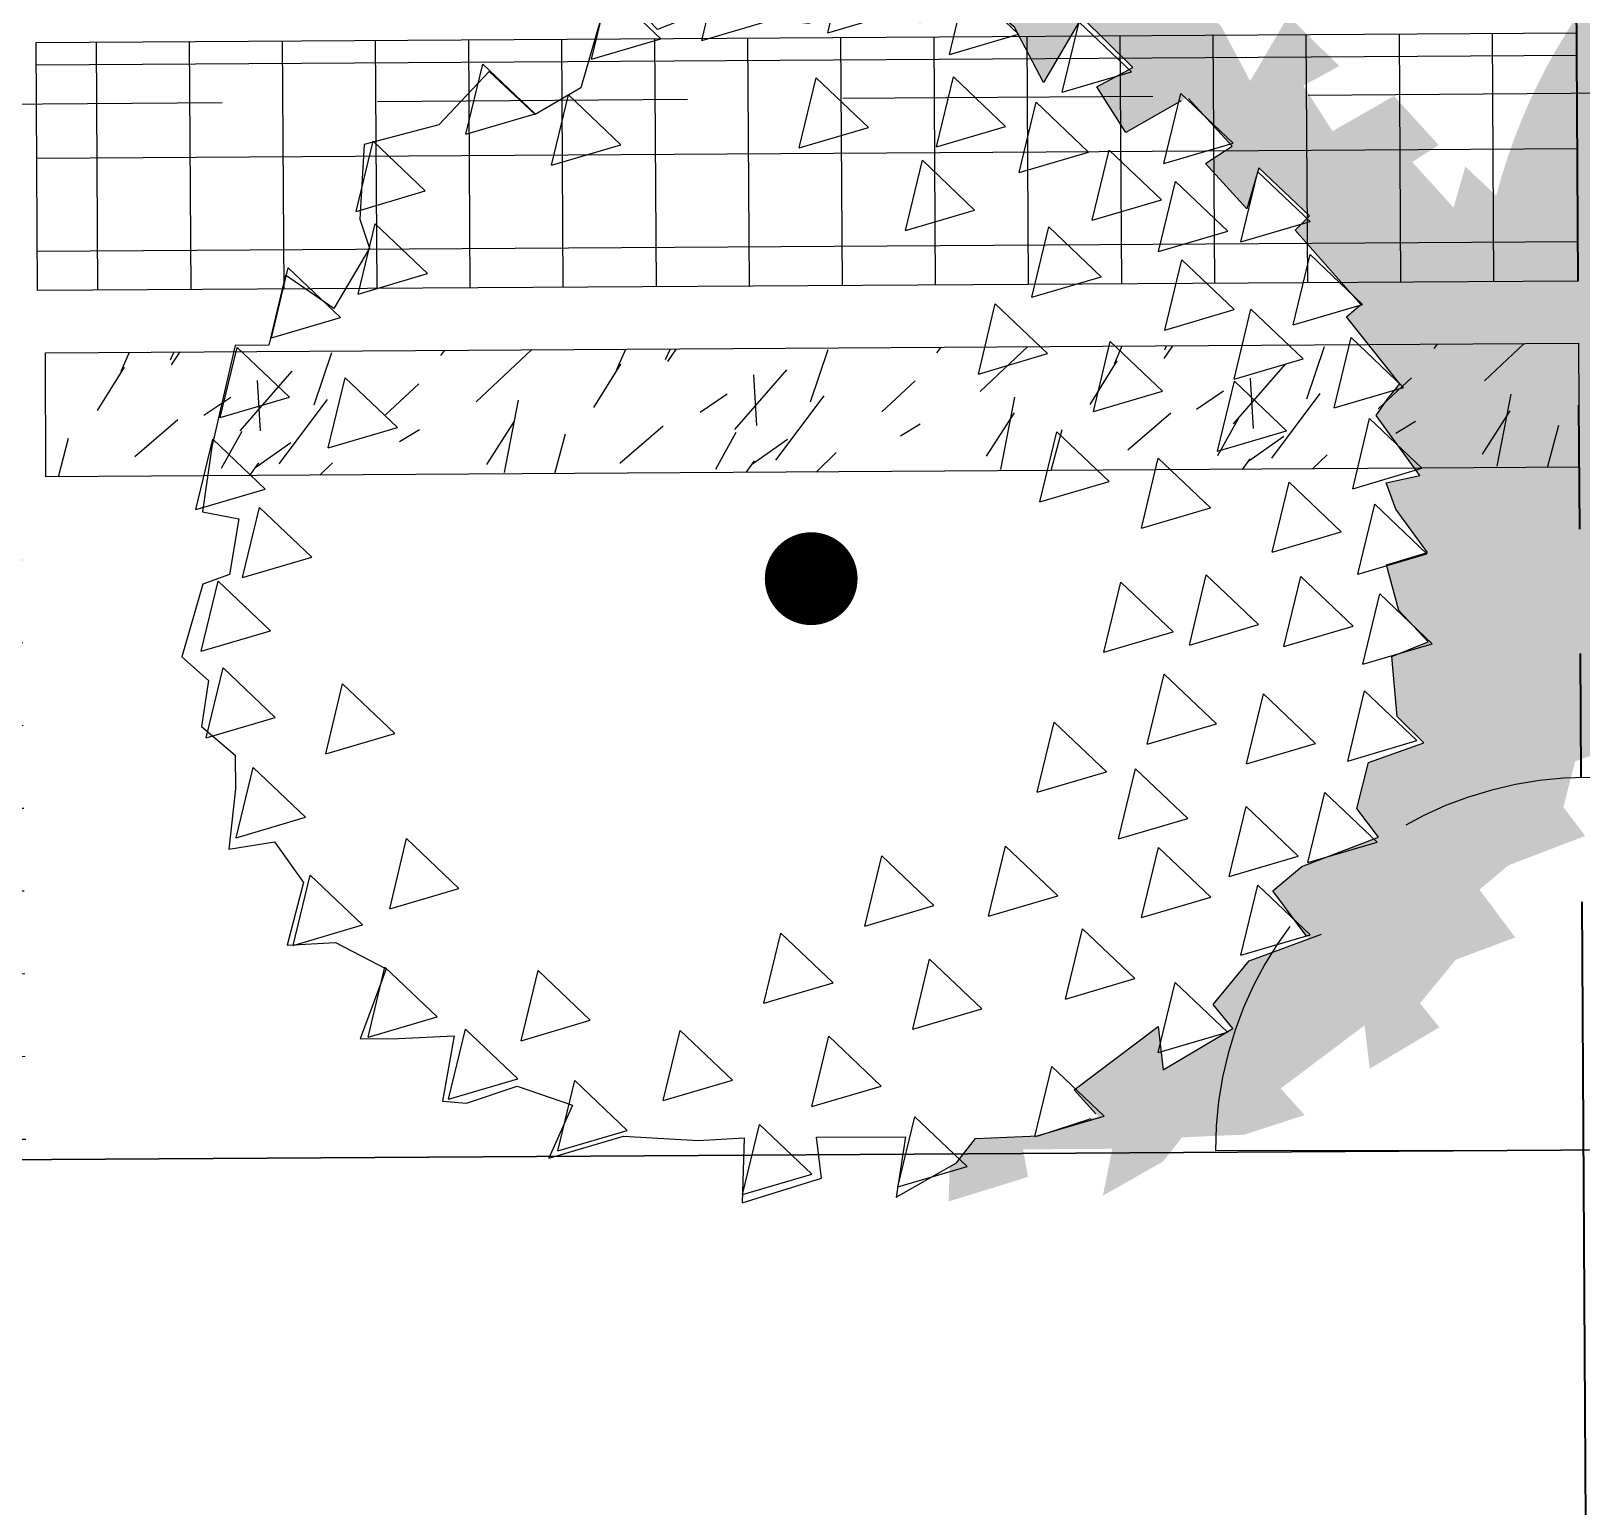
# Model space of a CAD drawing. Header units: feet. Extents: x 919634 to 928945, y 707022 to 708026.
# Drawn here: x 920472.2 to 920484.69, y 707103.99 to 707115.88 of the extents above; entities that cross this region are included whole.
import ezdxf

# ---------------------------------------------------------------- set-up
doc = ezdxf.new("R2010")
doc.units = ezdxf.units.FT
doc.header["$LTSCALE"] = 20
doc.header["$MEASUREMENT"] = 0
for name, pattern in [('HIDDEN2', [0.1875, 0.125, -0.0625]), ('Site Plan$0$HIDDEN2', [0.1875, 0.125, -0.0625]), ('Site Plan$0$PHANTOM2', [1.25, 0.625, -0.125, 0.125, -0.125, 0.125, -0.125])]:
    doc.linetypes.add(name, pattern=pattern)
for name, color, linetype in [('-u-site-utility clear zone', 252, 'HIDDEN2'), ('-u-site-xref', 7, 'Continuous'), ('LP-ANNO-LABL-SHRB', 2, 'Continuous'), ('Site Plan$0$SP-BLDG-ROOF ABOVE', 4, 'Site Plan$0$HIDDEN2'), ('Site Plan$0$SP-LOT PAVERS', 254, 'Continuous'), ('x-Villa5-LP Block$0$L-002', 253, 'Continuous'), ('x-Villa5-LP Block$0$LK-TREE-013M', 253, 'Continuous'), ('x-Villa5-LP Block$0$LK-TREE-025M', 253, 'Continuous'), ('x-Villa5-LP Block$0$LK-TREE-050M', 253, 'Continuous'), ('x-Villa5-LP Block$0$LK-TREE-TRNK', 253, 'Continuous'), ('x-Villa5-LP Block$0$LP-PATT-SHAR', 253, 'Continuous'), ('x-Villa5-LP Block$0$LP-SHAR-BRDR-CONT', 253, 'Continuous'), ('x-Villa5-LP Block$0$LP-TREE', 253, 'Continuous')]:
    doc.layers.add(name, color=color, linetype=linetype)
doc.layers.add('Site Plan$0$SP-LOT LINES', color=252, linetype='Site Plan$0$PHANTOM2', lineweight=40)
doc.layers.add('Site Plan$0$SP-SIDEWALK', color=2, linetype='Continuous', lineweight=25)
for name, color, linetype, plot in [('x-Villa5-LP Block$0$-u-site-no_plot', 253, 'Continuous', False), ('x-Villa5-LP Block$0$LK-TREE-SHAD', 253, 'Continuous', False), ('x-Villa5-LP Block$0$LK-TREE-SHAD-SM30', 253, 'Continuous', False), ('x-Villa5-LP Block$0$LK-TREE-SHAD-SM40', 253, 'Continuous', False), ('x-Villa5-LP Block$0$LK-TREE-SHAD-SM50', 253, 'Continuous', False)]:
    doc.layers.add(name, color=color, linetype=linetype, plot=plot)
doc.layers.get('-u-site-xref').off()

# ---------------------------------------------------------------- blocks, each defined once
blk = doc.blocks.new('Site Plan')
at = {"layer": 'Site Plan$0$SP-LOT PAVERS'}
h = blk.add_hatch(dxfattribs=at)
h.set_pattern_fill('AR-B816', color=256, scale=0.08333333333333331, angle=0.3591501261498651)
h.set_pattern_definition([(0.3591501261498002, (920468.025052547, 707111.589559489), (-0.004178874107166311, 0.6666535692964085), []), (90.35915012614986, (920468.025052547, 707111.589559489), (-0.6708324434035743, 0.6624746951892417), [0.6666666666666665, -0.6666666666666665])])
edge = h.paths.add_edge_path()
edge.add_line((920468.0978609879, 707116.2567874262), (920467.6382127202, 707116.2547401892))
edge.add_line((920467.6382127205, 707116.2547401893), (920467.6340389769, 707116.9205752456))
edge.add_line((920467.6340389764, 707116.9205752456), (920467.3104627895, 707116.9185469296))
edge.add_line((920467.3104627895, 707116.9185469297), (920467.3073288415, 707117.4185040483))
edge.add_line((920467.3073288415, 707117.4185040483), (920466.641147448, 707117.414328134))
edge.add_line((920466.6411474479, 707117.414328134), (920466.6244319514, 707120.0809424112))
edge.add_line((920466.6244319516, 707120.0809424113), (920467.2906133449, 707120.0851183255))
edge.add_line((920467.2906133449, 707120.0851183254), (920467.2817331784, 707121.5017571598))
edge.add_line((920467.2817331782, 707121.5017571598), (920466.616111981, 707121.497584757))
edge.add_line((920466.6161119812, 707121.497584757), (920466.5994108778, 707124.1641991246))
edge.add_line((920466.5994108776, 707124.1641991246), (920467.2650176081, 707124.1683712653))
edge.add_line((920467.2650176083, 707124.1683712653), (920467.2529822581, 707126.2524957869))
edge.add_line((920472.4921005574, 707126.2853317668), (920472.4921005574, 707126.285331767))
edge.add_line((920467.2529822582, 707126.2524957869), (920472.4921005574, 707126.285331767))
edge.add_line((920472.4921005577, 707126.285331767), (920472.4921005574, 707126.285331767))
edge.add_line((920472.5547834603, 707116.2855593896), (920472.5547834603, 707116.2855593899))
edge.add_line((920472.4921005575, 707126.2853317673), (920472.5547834605, 707116.2855593899))
edge.add_line((920472.554784763, 707116.2847389571), (920472.5547847633, 707116.2847389571))
edge.add_line((920472.5547834602, 707116.28555939), (920472.5547847633, 707116.2847389571))
edge.add_line((920472.5547847633, 707116.2847389572), (920472.0964639408, 707116.2818660031))
edge.add_line((920472.0964639409, 707116.281866003), (920472.156012696, 707106.7820846782))
edge.add_line((920472.1560126961, 707106.7820846784), (920468.1550812713, 707106.7830160105))
edge.add_line((920468.1550812713, 707106.7830160105), (920468.0978609881, 707116.2567874265))
at = {"layer": 'Site Plan$0$SP-BLDG-ROOF ABOVE'}
blk.add_line((920484.9881851062, 707115.3738039325, -0.1317126549511497), (920465.9886385071, 707115.242668944, 0.01051808853962584), dxfattribs=at)
at = {"layer": 'Site Plan$0$SP-LOT LINES', "ltscale": 0.4}
blk.add_line((920484.8523737204, 707083.862015162, 0.01051827770671735), (920484.288225716, 707173.8602470171, 0.01051827770671735), dxfattribs=at)
at = {"layer": 'Site Plan$0$SP-SIDEWALK'}
for p, q in [((920589.1757306372, 707107.5138383865), (920245.0427464002, 707105.3566633796)), ((920561.3733693515, 707107.3421338649, 0.01051764219661232), (920466.0419049544, 707106.7445548424, 0.01051764219661232))]:
    blk.add_line(p, q, dxfattribs=at)
blk = doc.blocks.new('x-Villa5-LP Block$0$TREE-EVGR-001')
at = {"layer": 'x-Villa5-LP Block$0$LK-TREE-SHAD'}
blk.add_hatch(color=256, dxfattribs=at).paths.add_polyline_path([(0.1089706438699523, -0.4757895270687129), (0.1079324849648344, -0.5039278319806328), (0.1722425849569049, -0.4844509835266706), (0.1683450062939187, -0.4621619195394686), (0.2404502679496829, -0.4621619195394686), (0.2326551019482395, -0.5000324628521611), (0.2813748786129224, -0.4727648733296661), (0.29696520194031, -0.4532880220641289), (0.3476337679364576, -0.4513403360940913), (0.396264019304823, -0.4358758569983934), (0.3768656295975177, -0.4143343223446152), (0.4450733125903241, -0.3636945124281112), (0.4489708955910316, -0.3987528430191389), (0.5054858295816587, -0.3656421955865525), (0.4898955019165214, -0.3461653471325974), (0.5191273679153312, -0.3111070165415697), (0.5672549638759108, -0.2934702439136743), (0.5386152742434547, -0.2546241515265422), (0.5620007679100354, -0.2351473002610049), (0.624362074232863, -0.2117750798669817), (0.6068229572362327, -0.1884028594729728), (0.6165669125691693, -0.1513968457234967), (0.6613891018953666, -0.1358153635864312), (0.6399524018980287, -0.1143908291624314), (0.6360548188972928, -0.06569870240437581), (0.6652866848961025, -0.0540125922073571), (0.6419011912295218, -0.02869268865489971), (0.6321572402343065, 0.008313327906165568), (0.6652866848961025, 0.01805175213314669), (0.6399524018980287, 0.05311008272417439), (0.6321572402343065, 0.07453461714816001), (0.6594403125638735, 0.08037767224666226), (0.624362074232863, 0.1290697990047249), (0.6341060295657996, 0.1427035923601849), (0.6438499848987362, 0.1543897025571965), (0.600976584904032, 0.2089248844137614), (0.6126693295684618, 0.2186633086407426), (0.5600519742407926, 0.2790415455958168), (0.5717447189052223, 0.2907276557928284), (0.5308201125797325, 0.329681355512335), (0.5210761572468243, 0.2965707108913307), (0.4879467125850283, 0.3335767246408068), (0.5093834125823946, 0.3472105208078489), (0.4734964548200651, 0.3870622876876126), (0.4236366125929578, 0.3588966310048534), (0.4002511232641268, 0.3959026447543295), (0.4294829849251585, 0.4114841268913949), (0.3885583742619474, 0.4523855097693499), (0.3573777232693942, 0.3997980166943904), (0.3339922296028135, 0.4445947715123992), (0.2930676232773237, 0.4777054161333965), (0.2579893849463133, 0.448490140640871), (0.1936792849542428, 0.4991299505573892), (0.1683450062939187, 0.4644221308886216), (0.1332667679629083, 0.4805573219530999), (0.09234215729966877, 0.4952345814289103), (0.07460491585158024, 0.4613917906249796), (0.0909893849463117, 0.448490140640871), (0.1260676232773221, 0.4777054161333965), (0.1669922296028119, 0.4445947715123992), (0.1903777232693926, 0.3997980166943904), (0.2215583742619458, 0.4523855097693499), (0.2624829849251853, 0.4114841268913949), (0.2332511232641252, 0.3959026447543295), (0.2566366125929562, 0.3588966310048534), (0.3064964548200635, 0.3870622876876126), (0.342383412582393, 0.3472105208078489), (0.3209467125850267, 0.3335767246408068), (0.3540761572468227, 0.2965707108913307), (0.3638201125797593, 0.329681355512335), (0.4047447189052207, 0.2907276557928284), (0.3930519742408194, 0.2790415455958168), (0.4456693295684602, 0.2186633086407426), (0.4339765849040305, 0.2089248844137614), (0.4768499848987346, 0.1543897025571965), (0.4671060295657981, 0.1427035923601849), (0.4573620742328615, 0.1290697990047249), (0.4924403125638719, 0.08037767224666226), (0.4651572402343049, 0.07453461714816001), (0.4729524018980271, 0.05311008272417439), (0.498286684896101, 0.01805175213314669), (0.4651572402343049, 0.008313327906165568), (0.4749011912295202, -0.02869268865489971), (0.498286684896101, -0.0540125922073571), (0.4690548188972912, -0.06569870240437581), (0.4729524018980271, -0.1143908291624314), (0.494389101895365, -0.1358153635864312), (0.4495669125691677, -0.1513968457234967), (0.4398229572362311, -0.1884028594729728), (0.4573620742328615, -0.2117750798669817), (0.3950007679100338, -0.2351473002610049), (0.3716152742434531, -0.2546241515265422), (0.4002549638759092, -0.2934702439136743), (0.3521273679153296, -0.3111070165415697), (0.3228955019165198, -0.3461653471325974), (0.3384858295816571, -0.3656421955865525), (0.2819708955910301, -0.3987528430191389), (0.2780733125903225, -0.3636945124281112), (0.2098656295975161, -0.4143343223446152), (0.2292640193048214, -0.4358758569983934), (0.1806337679364844, -0.4513403360940913), (0.1299652019403084, -0.4532880220641289), (0.1143748786128924, -0.4727648733296661)])
at = {"layer": 'x-Villa5-LP Block$0$LK-TREE-013M'}
for p, q in [((-0.08579755074086393, 0.4354452148689205), (-0.07176636530692804, 0.4920659143797508)), ((-0.02974699386746238, 0.4516042015933337), (-0.07176636530692804, 0.4920659143797508)), ((0.01608767338453276, 0.4409001615718182), (0.03011885881846865, 0.4975208610826485)), ((0.07213823025793431, 0.4570591482962385), (0.03011885881846865, 0.4975208610826485)), ((-0.1749471218505789, 0.4208986820327283), (-0.160915936416643, 0.4775193815435586)), ((-0.1188965649771774, 0.4370576687571415), (-0.160915936416643, 0.4775193815435586)), ((0.1143341395054449, 0.4227169976003609), (0.1283653249393808, 0.4793376971111911)), ((0.1703846963788465, 0.4388759843247811), (0.1283653249393808, 0.4793376971111911)), ((-0.08579755074086393, 0.4354452148689205), (-0.02974699386746238, 0.4516042015933337)), ((0.01608767338453276, 0.4409001615718182), (0.07213823025793431, 0.4570591482962385)), ((0.1143341395054449, 0.4227169976003609), (0.1703846963788465, 0.4388759843247811)), ((0.205303089617388, 0.3918056246554613), (0.2193342750513523, 0.4484263241662916)), ((0.2613536464907895, 0.4079646113798816), (0.2193342750513523, 0.4484263241662916)), ((-0.1749471218505789, 0.4208986820327283), (-0.1188965649771774, 0.4370576687571415)), ((-0.2768323459759756, 0.3608942434154443), (-0.2628011605420113, 0.4175149429262746)), ((-0.2207817891025741, 0.3770532301398575), (-0.2628011605420113, 0.4175149429262746)), ((-0.007564253644574137, 0.3481660261468846), (0.006466931789361752, 0.4047867256577149)), ((0.04848630322882741, 0.3643250128713049), (0.006466931789361752, 0.4047867256577149)), ((0.1034178654920197, 0.3481660261468846), (0.1174490509259556, 0.4047867256577149)), ((0.1594684223653928, 0.3643250128713049), (0.1174490509259556, 0.4047867256577149)), ((0.205303089617388, 0.3918056246554613), (0.2613536464907895, 0.4079646113798816)), ((-0.207695943890883, 0.3354378171734425), (-0.1936647584569471, 0.3920585166842798)), ((-0.1516453870174814, 0.3515968038978627), (-0.1936647584569471, 0.3920585166842798)), ((0.2871751447181623, 0.3336195016058099), (0.3012063301520982, 0.3902402011166473)), ((0.3432257015915638, 0.3497784883302302), (0.3012063301520982, 0.3902402011166473)), ((-0.2768323459759756, 0.3608942434154443), (-0.2207817891025741, 0.3770532301398575)), ((0.1701956033239185, 0.3271660389251565), (0.1842267887578544, 0.3837867384359868)), ((0.22624616019732, 0.3433250256495768), (0.1842267887578544, 0.3837867384359868)), ((-0.007564253644574137, 0.3481660261468846), (0.04848630322882741, 0.3643250128713049)), ((0.1034178654920197, 0.3481660261468846), (0.1594684223653928, 0.3643250128713049)), ((-0.3659819170856906, 0.2990714892305277), (-0.3519507316517547, 0.355692188741358)), ((-0.3099313602122891, 0.3152304759549409), (-0.3519507316517547, 0.355692188741358)), ((-0.207695943890883, 0.3354378171734425), (-0.1516453870174814, 0.3515968038978627)), ((0.1701956033239185, 0.3271660389251565), (0.22624616019732, 0.3433250256495768)), ((0.2289550166464949, 0.2881615875296006), (0.2429862020804592, 0.3447822870404309)), ((0.2850055735198964, 0.3043205742540209), (0.2429862020804592, 0.3447822870404309)), ((0.2871751447181623, 0.3336195016058099), (0.3432257015915638, 0.3497784883302302)), ((0.07794655946065632, 0.2808883252590633), (0.0919777448945922, 0.3375090247699006)), ((0.1339971163340579, 0.2970473119834764), (0.0919777448945922, 0.3375090247699006)), ((0.3490340307942859, 0.2699784235581433), (0.3630652162282217, 0.3265991230689735)), ((0.4050845876676874, 0.2861374102825565), (0.3630652162282217, 0.3265991230689735)), ((-0.3659819170856906, 0.2990714892305277), (-0.3099313602122891, 0.3152304759549409)), ((0.2823669751465161, 0.262489606945266), (0.2963981605804804, 0.3191103064560963)), ((0.3384175320199176, 0.2786485936696792), (0.2963981605804804, 0.3191103064560963)), ((0.2289550166464949, 0.2881615875296006), (0.2850055735198964, 0.3043205742540209)), ((-0.3647756345556559, 0.2323072228889984), (-0.35074444912172, 0.2889279223998358)), ((-0.3087250776822543, 0.2484662096134116), (-0.35074444912172, 0.2889279223998358)), ((0.07794655946065632, 0.2808883252590633), (0.1339971163340579, 0.2970473119834764)), ((0.179831783586053, 0.2263388333446841), (0.1938629690199889, 0.2829595328555143)), ((0.2358823404594546, 0.2424978200691044), (0.1938629690199889, 0.2829595328555143)), ((0.2823669751465161, 0.262489606945266), (0.3384175320199176, 0.2786485936696792)), ((0.3490340307942859, 0.2699784235581433), (0.4050845876676874, 0.2861374102825565)), ((-0.4351183191707548, 0.1972457676722996), (-0.4210871337368189, 0.2538664671831299)), ((-0.3790677622973817, 0.2134047543967128), (-0.4210871337368189, 0.2538664671831299)), ((0.2871751447181623, 0.1990640832399322), (0.3012063301520982, 0.2556847827507625)), ((0.3432257015915638, 0.2152230699643525), (0.3012063301520982, 0.2556847827507625)), ((0.3908797478457871, 0.2027007226703148), (0.4049109332797229, 0.2593214221811593)), ((0.4469303047191886, 0.2188597093947351), (0.4049109332797229, 0.2593214221811593)), ((-0.3647756345556559, 0.2323072228889984), (-0.3087250776822543, 0.2484662096134116)), ((0.179831783586053, 0.2263388333446841), (0.2358823404594546, 0.2424978200691044)), ((-0.4351183191707548, 0.1972457676722996), (-0.3790677622973817, 0.2134047543967128)), ((0.1361666875323237, 0.1645160791597675), (0.1501978729662596, 0.2211367786705978)), ((0.1922172444057253, 0.1806750658841807), (0.1501978729662596, 0.2211367786705978)), ((0.2871751447181623, 0.1990640832399322), (0.3432257015915638, 0.2152230699643525)), ((0.3427669659111814, 0.1590072464141628), (0.3567981513451173, 0.2156279459250001)), ((0.3988175227845829, 0.175166233138583), (0.3567981513451173, 0.2156279459250001)), ((0.3908797478457871, 0.2027007226703148), (0.4469303047191886, 0.2188597093947351)), ((-0.4769470063782535, 0.133136656281394), (-0.4629158209443176, 0.1897573557922243)), ((-0.4208964495048519, 0.1492956430058143), (-0.4629158209443176, 0.1897573557922243)), ((0.2289550166464949, 0.1336046979197505), (0.2429862020804592, 0.1902253974305808)), ((0.2850055735198964, 0.1497636846441637), (0.2429862020804592, 0.1902253974305808)), ((0.4236285698860911, 0.1354230134873831), (0.437659755320027, 0.1920437129982133)), ((0.4796791267594926, 0.1515820002117962), (0.437659755320027, 0.1920437129982133)), ((0.1361666875323237, 0.1645160791597675), (0.1922172444057253, 0.1806750658841807)), ((-0.3896338441147975, 0.1081482716777487), (-0.3756026586808616, 0.1647689711885789)), ((-0.333583287241396, 0.1243072584021689), (-0.3756026586808616, 0.1647689711885789)), ((0.3427669659111814, 0.1590072464141628), (0.3988175227845829, 0.175166233138583)), ((0.3290208617696635, 0.1008750011120867), (0.3430520472035994, 0.1574957006229312)), ((0.385071418643065, 0.117033987836507), (0.3430520472035994, 0.1574957006229312)), ((0.4236285698860911, 0.1354230134873831), (0.4796791267594926, 0.1515820002117962)), ((-0.4769470063782535, 0.133136656281394), (-0.4208964495048519, 0.1492956430058143)), ((0.2289550166464949, 0.1336046979197505), (0.2850055735198964, 0.1497636846441637)), ((0.4381836019040009, 0.06996362816719426), (0.4522147873379367, 0.1265843276780316)), ((0.4942341587774024, 0.08612261489160744), (0.4522147873379367, 0.1265843276780316)), ((-0.4969772052469068, 0.05905372646627427), (-0.4829460198129709, 0.1156744259771045)), ((-0.4409266483735053, 0.07521271319068745), (-0.4829460198129709, 0.1156744259771045)), ((-0.3896338441147975, 0.1081482716777487), (-0.333583287241396, 0.1243072584021689)), ((0.1852899205927656, 0.06087204203390684), (0.1993211060267015, 0.1174927415447371)), ((0.2413404774661672, 0.07703102875832002), (0.1993211060267015, 0.1174927415447371)), ((0.3290208617696635, 0.1008750011120867), (0.385071418643065, 0.117033987836507)), ((0.2671619756935399, 0.03905224692717013), (0.2811931611274758, 0.0956729464380146)), ((0.3232125325669415, 0.05521123365159042), (0.2811931611274758, 0.0956729464380146)), ((-0.4969772052469068, 0.05905372646627427), (-0.4409266483735053, 0.07521271319068745)), ((0.1852899205927656, 0.06087204203390684), (0.2413404774661672, 0.07703102875832002)), ((0.3726859578233928, 0.0190507673880802), (0.3867171432573286, 0.07567146689891047)), ((0.4287365146967943, 0.03520975411250049), (0.3867171432573286, 0.07567146689891047)), ((0.4381836019040009, 0.06996362816719426), (0.4942341587774024, 0.08612261489160744)), ((-0.4596898562604395, 0.003783748969567569), (-0.4456586708265036, 0.06040444848039783)), ((-0.4036392993870379, 0.01994273569398075), (-0.4456586708265036, 0.06040444848039783)), ((0.2671619756935399, 0.03905224692717013), (0.3232125325669415, 0.05521123365159042)), ((0.4418223599084854, 0.0008676034166228419), (0.4558535453424213, 0.05748830292745311)), ((0.4978729167818869, 0.01702659014103602), (0.4558535453424213, 0.05748830292745311)), ((0.3726859578233928, 0.0190507673880802), (0.4287365146967943, 0.03520975411250049)), ((-0.4596898562604395, 0.003783748969567569), (-0.4036392993870379, 0.01994273569398075)), ((0.4418223599084854, 0.0008676034166228419), (0.4978729167818869, 0.01702659014103602)), ((-0.4933384472424223, -0.05550020406539602), (-0.4793072618084864, 0.001120495445434244)), ((-0.4372878903690207, -0.03934121734097573), (-0.4793072618084864, 0.001120495445434244)), ((0.3053689347405566, -0.05550020406539602), (0.3194001201744925, 0.001120495445434244)), ((0.3614194916139581, -0.03934121734097573), (0.3194001201744925, 0.001120495445434244)), ((0.236232532655464, -0.06095515076829372), (0.2502637180893998, -0.004334451257463456)), ((0.2922830895288655, -0.04479616404388054), (0.2502637180893998, -0.004334451257463456)), ((0.3817828528345899, -0.05731851963302859), (0.3958140382685258, -0.0006978201221983227)), ((0.4378334097079914, -0.0411595329086083), (0.3958140382685258, -0.0006978201221983227)), ((0.4454611179129699, -0.07186505246922081), (0.4594923033469058, -0.01524435295839055)), ((0.5015116747863715, -0.05570606574480053), (0.4594923033469058, -0.01524435295839055)), ((-0.4933384472424223, -0.05550020406539602), (-0.4372878903690207, -0.03934121734097573)), ((0.236232532655464, -0.06095515076829372), (0.2922830895288655, -0.04479616404388054)), ((0.3053689347405566, -0.05550020406539602), (0.3614194916139581, -0.03934121734097573)), ((0.3817828528345899, -0.05731851963302859), (0.4378334097079914, -0.0411595329086083)), ((0.4454611179129699, -0.07186505246922081), (0.5015116747863715, -0.05570606574480053)), ((-0.4898898862905128, -0.1255692016943044), (-0.4758587008565769, -0.06894850218347415)), ((-0.4338393294171112, -0.1094102149698841), (-0.4758587008565769, -0.06894850218347415)), ((-0.3932726021192536, -0.1391427616521668), (-0.3792414166853462, -0.0825220621413294)), ((-0.3372220452458805, -0.1229837749277465), (-0.3792414166853462, -0.0825220621413294)), ((0.2708007336979961, -0.1355061222217699), (0.2848319191319604, -0.07888542271093968)), ((0.3268512905713976, -0.1193471354973568), (0.2848319191319604, -0.07888542271093968)), ((0.3508534097965423, -0.1518709706255947), (0.3648845952304782, -0.09525027111476447)), ((0.4069039666699155, -0.1357119839011816), (0.3648845952304782, -0.09525027111476447)), ((0.4327254648972882, -0.1500526550579622), (0.4467566503312241, -0.0934319555471319)), ((0.4887760217706898, -0.133893668333549), (0.4467566503312241, -0.0934319555471319)), ((-0.4898898862905128, -0.1255692016943044), (-0.4338393294171112, -0.1094102149698841)), ((-0.3932726021192536, -0.1391427616521668), (-0.3372220452458805, -0.1229837749277465)), ((0.1816511625882811, -0.1736907657323314), (0.1956823480222454, -0.1170700662214941)), ((0.2377017194616826, -0.1575317790079112), (0.1956823480222454, -0.1170700662214941)), ((0.2708007336979961, -0.1355061222217699), (0.3268512905713976, -0.1193471354973568)), ((0.3508534097965423, -0.1518709706255947), (0.4069039666699155, -0.1357119839011816)), ((0.4327254648972882, -0.1500526550579622), (0.4887760217706898, -0.133893668333549)), ((-0.4660477622088308, -0.206420462539981), (-0.4520165767748949, -0.1497997630291508)), ((-0.4099972053354293, -0.1902614758155607), (-0.4520165767748949, -0.1497997630291508)), ((0.1816511625882811, -0.1736907657323314), (0.2377017194616826, -0.1575317790079112)), ((0.2471488066688892, -0.2118754092428787), (0.2611799921028251, -0.1552547097320485)), ((0.3031993635422907, -0.1957164225184655), (0.2611799921028251, -0.1552547097320485)), ((0.3999766428569842, -0.2318768970771004), (0.4140078282909201, -0.1752561975662701)), ((0.4560271997303857, -0.2157179103526801), (0.4140078282909201, -0.1752561975662701)), ((0.3362983777786042, -0.2427867904829029), (0.3503295632125685, -0.1861660909720655)), ((0.3923489346520057, -0.2266278037584897), (0.3503295632125685, -0.1861660909720655)), ((-0.4660477622088308, -0.206420462539981), (-0.4099972053354293, -0.1902614758155607)), ((0.2471488066688892, -0.2118754092428787), (0.3031993635422907, -0.1957164225184655)), ((-0.3423299900565837, -0.2646065855896325), (-0.3282988046226194, -0.2079858860788022)), ((-0.2862794331831822, -0.2484475988652122), (-0.3282988046226194, -0.2079858860788022)), ((0.04155897941589615, -0.2809714339934573), (0.05559016484980361, -0.224350734482627)), ((0.09760953628926927, -0.264812447269037), (0.05559016484980361, -0.224350734482627)), ((0.1416248245390364, -0.273698171722927), (0.1556560099729722, -0.2170774722120825)), ((0.1976753814124379, -0.2575391849985067), (0.1556560099729722, -0.2170774722120825)), ((0.2653425966912835, -0.2755164872905596), (0.2793737821252193, -0.2188957877797222)), ((0.321393153564685, -0.2593575005661393), (0.2793737821252193, -0.2188957877797222)), ((0.3999766428569842, -0.2318768970771004), (0.4560271997303857, -0.2157179103526801)), ((-0.4205632871528451, -0.2936996512620169), (-0.4065321017189092, -0.2370789517511867)), ((-0.364512730279472, -0.2775406645375966), (-0.4065321017189092, -0.2370789517511867)), ((0.3362983777786042, -0.2427867904829029), (0.3923489346520057, -0.2266278037584897)), ((-0.3423299900565837, -0.2646065855896325), (-0.2862794331831822, -0.2484475988652122)), ((0.3453952727898013, -0.3064278685305766), (0.3594264582237372, -0.2498071690197463)), ((0.4014458296632029, -0.2902688818061563), (0.3594264582237372, -0.2498071690197463)), ((0.1416248245390364, -0.273698171722927), (0.1976753814124379, -0.2575391849985067)), ((0.2653425966912835, -0.2755164872905596), (0.321393153564685, -0.2593575005661393)), ((0.04155897941589615, -0.2809714339934573), (0.09760953628926927, -0.264812447269037)), ((-0.4205632871528451, -0.2936996512620169), (-0.364512730279472, -0.2775406645375966)), ((-0.04031307568487819, -0.3427941881783738), (-0.0262818902509423, -0.2861734886675436)), ((0.01573748118852336, -0.3266352014539535), (-0.0262818902509423, -0.2861734886675436)), ((0.2034837106151599, -0.3409758726107412), (0.2175148960490958, -0.284355173099911)), ((0.2595342674885615, -0.324816885886321), (0.2175148960490958, -0.284355173099911)), ((0.3453952727898013, -0.3064278685305766), (0.4014458296632029, -0.2902688818061563)), ((-0.360523780078978, -0.3682506227154931), (-0.3464925946450137, -0.3116299232046629)), ((-0.3044732232055765, -0.3520916359910728), (-0.3464925946450137, -0.3116299232046629)), ((0.0797659384629128, -0.364613991580228), (0.09379712389684869, -0.3079932920693906)), ((0.1358164953362859, -0.3484550048558077), (0.09379712389684869, -0.3079932920693906)), ((-0.2368060079267025, -0.3718872538507583), (-0.2227748224927666, -0.315266554339928)), ((-0.1807554510533009, -0.3557282671263451), (-0.2227748224927666, -0.315266554339928)), ((0.2034837106151599, -0.3409758726107412), (0.2595342674885615, -0.324816885886321)), ((-0.04031307568487819, -0.3427941881783738), (0.01573748118852336, -0.3266352014539535)), ((0.2780782497069652, -0.3846154711193179), (0.292109435140901, -0.3279947716084877)), ((0.3341288065803667, -0.3684564843948976), (0.292109435140901, -0.3279947716084877)), ((0.0797659384629128, -0.364613991580228), (0.1358164953362859, -0.3484550048558077)), ((-0.360523780078978, -0.3682506227154931), (-0.3044732232055765, -0.3520916359910728)), ((-0.2957471033798527, -0.4187691509456783), (-0.2817159179459168, -0.3621484514348481)), ((-0.2396965465064511, -0.4026101642212581), (-0.2817159179459168, -0.3621484514348481)), ((-0.2368060079267025, -0.3718872538507583), (-0.1807554510533009, -0.3557282671263451)), ((-0.1221851307856525, -0.4209817990622398), (-0.1081539453516882, -0.3643610995514024)), ((-0.06613457391225097, -0.4048228123378266), (-0.1081539453516882, -0.3643610995514024)), ((-0.002106116637861533, -0.4264367457651446), (0.01192506879607436, -0.3698160462543072)), ((0.05394444023554001, -0.4102777590407243), (0.01192506879607436, -0.3698160462543072)), ((0.2780782497069652, -0.3846154711193179), (0.3341288065803667, -0.3684564843948976)), ((0.1780124045838249, -0.4518931720071393), (0.1920435900177608, -0.3952724724963019)), ((0.2340629614571981, -0.4357341852827261), (0.1920435900177608, -0.3952724724963019)), ((-0.2957471033798527, -0.4187691509456783), (-0.2396965465064511, -0.4026101642212581)), ((-0.207695943890883, -0.4609847581404267), (-0.1936647584569471, -0.4043640586295965)), ((-0.1516453870174814, -0.4448257714160135), (-0.1936647584569471, -0.4043640586295965)), ((-0.1221851307856525, -0.4209817990622398), (-0.06613457391225097, -0.4048228123378266)), ((-0.002106116637861533, -0.4264367457651446), (0.05394444023554001, -0.4102777590407243)), ((0.06703028544723111, -0.4918961310853263), (0.081061470881167, -0.435275431574496)), ((0.1230808423206327, -0.475737144360906), (0.081061470881167, -0.435275431574496)), ((0.1780124045838249, -0.4518931720071393), (0.2340629614571981, -0.4357341852827261)), ((-0.207695943890883, -0.4609847581404267), (-0.1516453870174814, -0.4448257714160135)), ((-0.05850686570727248, -0.4973510860833557), (-0.04447568027333659, -0.4407303865725112)), ((-0.002456308833870935, -0.4811920993589354), (-0.04447568027333659, -0.4407303865725112)), ((0.06703028544723111, -0.4918961310853263), (0.1230808423206327, -0.475737144360906)), ((-0.05850686570727248, -0.4973510860833557), (-0.002456308833870935, -0.4811920993589354))]:
    blk.add_line(p, q, dxfattribs=at)
at = {"layer": 'x-Villa5-LP Block$0$LK-TREE-050M'}
for points in [[(0.3014588019191535, 0.384216534557325), (0.2566366125929562, 0.3588966310048534), (0.2332511232641252, 0.3959026447543295), (0.2624829849251853, 0.4114841268913949), (0.2215583742619458, 0.4523855097693499), (0.1903777232693926, 0.3997980166943904), (0.1669922296028119, 0.4445947715123992), (0.1260676232773221, 0.4777054161333965), (0.0909893849463117, 0.448490140640871), (0.02667928495424121, 0.4991299505573892), (0.001345006293917095, 0.448490140640871), (-0.03373323203709333, 0.4523855097693499), (-0.0746578427003044, 0.4952345814289103), (-0.0960945426976707, 0.4543331957393804), (-0.1214288213580232, 0.4445947715123992), (-0.1584558490205268, 0.4835484712318987), (-0.1837901320186006, 0.3978503307243599), (-0.2208171596811042, 0.3764257963003672), (-0.2578441873435793, 0.4114841268913949), (-0.2987687936690691, 0.3686350552318345), (-0.359181310660432, 0.3530535759063511), (-0.3630788936611395, 0.2926753389512768), (-0.3552837319974458, 0.2693031185572607), (-0.3845155936585058, 0.220610994610773), (-0.4234914106525025, 0.247878584133268), (-0.4371329489861466, 0.1913957191182476), (-0.4644160213157136, 0.1913957191182476), (-0.4839039319815868, 0.1095929477391877), (-0.4916990936452805, 0.05700545185264616), (-0.4624672319842205, 0.05116239675413681), (-0.4702623936479426, 0.006365641936127986), (-0.4916990936452805, -0.001425099132404739), (-0.5092382106419393, -0.05985564730586646), (-0.487801510644573, -0.07933249857140368), (-0.4936478829767736, -0.116338515132469), (-0.4663648106472067, -0.1397107355264779), (-0.4663648106472067, -0.1669783250489729), (-0.4722111829794073, -0.2156704489954677), (-0.4351841596546535, -0.2098273938969584), (-0.4117986659880728, -0.2429380413295377), (-0.4254402043217169, -0.2935778512460558), (-0.3864643873277203, -0.2916301652760183), (-0.3455397766645092, -0.313054699700011), (-0.3669764766618755, -0.3695375675266064), (-0.3357958213315726, -0.3695375675266064), (-0.2909736320053753, -0.367589881556583), (-0.3007175873383119, -0.4201773774431246), (-0.2812296766724387, -0.422125060601573), (-0.2403050660092276, -0.4084912672461201), (-0.1954828766830303, -0.4240727465715963), (-0.2149707873488751, -0.4669218182311567), (-0.1545582660197908, -0.4493926529356429), (-0.0941457490284563, -0.4532880220641289), (-0.05711872136595275, -0.4513403360940913), (-0.05906751503516716, -0.5039278319806328), (0.005242584956903329, -0.4844509835266706), (0.001345006293917095, -0.4513403360940913), (0.07345026794968135, -0.4513403360940913), (0.06565510194823787, -0.5000324628521611), (0.1143748786128924, -0.4727648733296661), (0.1299652019403084, -0.4532880220641289), (0.1806337679364844, -0.4513403360940913), (0.2235071679311886, -0.4377065427386384)], [(0.39889834657302, -0.2916301652760183), (0.3716152742434531, -0.2546241515265422), (0.3950007679100338, -0.2351473002610049), (0.4573620742328615, -0.2117750798669817), (0.4398229572362311, -0.1884028594729728), (0.4495669125691677, -0.1513968457234967), (0.494389101895365, -0.1358153635864312), (0.4729524018980271, -0.1143908291624314), (0.4690548188972912, -0.06569870240437581), (0.498286684896101, -0.0540125922073571), (0.4749011912295202, -0.02869268865489971), (0.4651572402343049, 0.008313327906165568), (0.498286684896101, 0.01805175213314669), (0.4729524018980271, 0.05311008272417439), (0.4651572402343049, 0.07453461714816001), (0.4924403125638719, 0.08037767224666226), (0.4573620742328615, 0.1290697990047249), (0.4671060295657981, 0.1427035923601849), (0.4768499848987346, 0.1543897025571965), (0.4339765849040305, 0.2089248844137614), (0.4456693295684602, 0.2186633086407426), (0.3930519742408194, 0.2790415455958168), (0.4047447189052207, 0.2907276557928284), (0.3638201125797593, 0.329681355512335), (0.3540761572468227, 0.2965707108913307), (0.3209467125850267, 0.3335767246408068), (0.342383412582393, 0.3472105208078489), (0.3073051742513826, 0.3861642205273483)], [(0.2274047465941749, -0.4338111707985775), (0.2098656295975161, -0.4143343223446152), (0.2780733125903225, -0.3636945124281112), (0.2819708955910301, -0.3987528430191389), (0.3384858295816571, -0.3656421955865525), (0.3228955019165198, -0.3461653471325974), (0.3521273679153296, -0.3111070165415697), (0.410591095575171, -0.2896824793059949)]]:
    blk.add_lwpolyline(points, dxfattribs=at)
at = {"layer": 'x-Villa5-LP Block$0$LK-TREE-TRNK', "const_width": 0.03749999999999999}
blk.add_lwpolyline([(-0.007023873626593513, -0.01738469727311553, 1), (0.007023873626508248, 0.01738469727314396, 1)], format="xyb", close=True, dxfattribs=at)
blk = doc.blocks.new('x-Villa5-LP Block$0$TREE-SIMP-007')
at = {"layer": 'x-Villa5-LP Block$0$LK-TREE-SHAD'}
blk.add_hatch(color=256, dxfattribs=at).paths.add_polyline_path([(0.04464626990468901, 0.4933402276700676), (0.118561608062322, 0.5128946276079205), (0.2185647204215968, 0.5107219136258578), (0.3620474371299451, 0.4759585417142773), (0.4816163718603264, 0.41077721549496), (0.5968373469838184, 0.2934508262281241), (0.6685787094780835, 0.09573413876823622), (0.6707526934215764, -0.07591002234803312), (0.6294470564557457, -0.2193089379584805), (0.5555317182981128, -0.3344626184234016), (0.4359627835677315, -0.4300618937703149), (0.3011759860731615, -0.4952432199896393), (0.1533453014777422, -0.5126249059454295), (0.06203811661239911, -0.4995886427736238), (0.1533453014777422, -0.4561344252940742), (0.3098719052869399, -0.4213710533824937), (0.3490035583092777, -0.3474988815952074), (0.3903091869949833, -0.3388080360272383), (0.4185709368600214, -0.2627631554380301), (0.4968342429046686, -0.1519549029372413), (0.4816163718603264, -0.05418291360825833), (0.5142260813322537, 0.019689258179028), (0.4794423961969585, 0.1239793790939174), (0.4598765655457271, 0.3325596261038299), (0.3924831709385046, 0.3564594436455195), (0.1837810270061482, 0.4868220960841683)])
at = {"layer": 'x-Villa5-LP Block$0$LK-TREE-SHAD-SM30'}
h = blk.add_hatch(color=256, dxfattribs=at)
edge = h.paths.add_edge_path()
edge.add_arc((0.2278096112222272, 2.131628207280301e-14), 0.4999999999999998, 268.9557401733575, 451.0442598266425)
edge.add_arc((0.2095848480200289, 2.131628207280301e-14), 0.4999999999999998, -88.95574017335753, 88.95574017335753, ccw=False)
at = {"layer": 'x-Villa5-LP Block$0$LK-TREE-SHAD-SM40'}
h = blk.add_hatch(color=256, dxfattribs=at)
edge = h.paths.add_edge_path()
edge.add_arc((0.2095848480200289, 2.131628207280301e-14), 0.4999999999999998, 271.0442598266425, 448.9557401733575)
edge.add_arc((0.2095848480200289, 2.842170943040401e-14), 0.4999999999999953, 88.95574017335763, 91.3924069492444)
edge.add_arc((0.185285154257798, 2.131628207280301e-14), 0.4999999999999998, -88.60759305075572, 88.60759305075572, ccw=False)
edge.add_arc((0.2095848480200289, 2.131628207280301e-14), 0.499999999999998, 268.6075930507556, 271.0442598266424)
at = {"layer": 'x-Villa5-LP Block$0$LK-TREE-SHAD-SM50'}
h = blk.add_hatch(color=256, dxfattribs=at)
edge = h.paths.add_edge_path()
edge.add_arc((0.185285154257798, 2.131628207280301e-14), 0.4999999999999998, 271.3924069492443, 448.6075930507557)
edge.add_arc((0.185285154257798, 2.131628207280301e-14), 0.499999999999998, 88.60759305075557, 95.22189701548905)
edge.add_arc((0.1590897602023347, -0.001406959955225773), 0.4997050858628154, -86.06592945530508, 92.2147573101438, ccw=False)
edge.add_arc((0.1852851542577696, 4.263256414560601e-14), 0.5000000000000203, 270.9269308393521, 271.3924069492468)
at = {"layer": 'x-Villa5-LP Block$0$LK-TREE-025M'}
blk.add_lwpolyline([(-0.0995639653173157, 0.5008954739388543), (-0.3296293215514368, 0.3388508305590534), (-0.4764329265077549, 0.2162224539657984), (-0.5027261094850246, -0.114436205212634), (-0.408508870483189, -0.3465542038794212), (-0.1674880213418817, -0.4407152817027296), (0.04943073822045108, -0.4779417523040692), (0.2992159765043425, -0.4210071483094566), (0.481077158763668, -0.1626116406032168), (0.481077158763668, -0.00275679018125885), (0.4591661729492955, 0.3235222830814806), (0.1787055545252656, 0.4417710769863987), (-0.02287551496701212, 0.524983190020464)], close=True, dxfattribs=at)
at = {"layer": 'x-Villa5-LP Block$0$LK-TREE-050M'}
blk.add_lwpolyline([(-0.003155627734059863, 0.4987056809810113), (-0.3274382229700166, 0.4198731506352757), (-0.5136816023922108, 0.07607573693711345), (-0.43261095487901, -0.2523931292834689), (-0.3383937158772028, -0.3925398463121539), (0.0165642594988924, -0.5217376017789519), (0.3890510183432809, -0.3312256564018483), (0.5073703417409092, 0.02133092590035091), (0.3934332155061497, 0.3519895850787833), (0.1830877516881344, 0.4833771335034314)], close=True, dxfattribs=at)
at = {"layer": 'x-Villa5-LP Block$0$LK-TREE-TRNK', "const_width": 0.03749999999999999}
blk.add_lwpolyline([(-0.01874999999998295, 2.131628207280301e-14, 1), (0.01875000000001137, 2.131628207280301e-14, 1)], format="xyb", close=True, dxfattribs=at)
blk = doc.blocks.new('x-Villa5-LP Block', base_point=(60.56777102686465, 154.948772139498, 6.35512269888012e-07))
at = {"layer": 'x-Villa5-LP Block$0$LP-PATT-SHAR'}
h = blk.add_hatch(dxfattribs=at)
h.set_pattern_fill('ANSI37', color=256, scale=6, angle=45)
h.set_pattern_definition([(90, (66.81846781039806, 161.9495973174378), (-0.7500000000000001, 0), []), (180, (66.81846781039806, 161.9495973174378), (-5.551115123125783e-17, -0.75), [])])
h.paths.add_polyline_path([(66.81846781039806, 161.9503857401575), (66.82066364017376, 163.9503857401575), (79.234430991271, 163.9497486877713), (79.234430991271, 161.9497486877713)])
h = blk.add_hatch(dxfattribs=at)
h.set_pattern_fill('LAFX-C235-MULCH', color=256, scale=4, pattern_type=2)
h.set_pattern_definition([(4.236394799059999, (922375.6144851755, 708439.539540296), (-55.99999999996307, -3.999999999998226), [0.196788, -108.099101158]), (11.8886580396, (922378.0421651755, 708441.5674602959), (-19.99999999998795, -3.999999999987124), [0.28226, -77.3836900904]), (18.7586503478, (922374.4514891756, 708441.0877402959), (-12.00135249324568, -3.995940231420409), [0.40684, -210.8370881116]), (26.5650511771, (922374.6259371755, 708439.9102202959), (3.999999999998839, 4.000000000001912), [0.195036, -8.74923497568]), (29.291362171, (922374.5459651755, 708440.535380296), (-99.99999999996487, -56.0000000000163), [0.34172, -187.7008469828]), (30.5792268725, (922378.1948051755, 708442.3525802959), (-67.99999999995879, -39.99999999999294), [0.18574, -102.0297179592]), (30.96375653209999, (922377.3080451755, 708440.3027402959), (-7.999999999990193, -3.99999999999663), [0.59336, -22.7304477954]), (31.6075022462, (922378.0494451754, 708441.1531402959), (-20.00000000002493, -11.9999999999917), [0.2219, -60.8354494424]), (33.69006752600001, (922376.6175251756, 708438.5728002959), (-7.999999999996394, -3.999999999999507), [0.262072, -14.16013209604]), (34.6951535312, (922377.0391251756, 708442.1562202959), (-11.99999999999839, -7.999999999988333), [0.34478, -62.90077335639999]), (35.188743132, (922376.0505651755, 708438.173024296), (-107.9704025626283, -76.04204212472915), [0.69372, -214.6014234584]), (35.7538872544, (922377.7732451755, 708439.9175002959), (-28.00000000002642, -19.99999999999163), [0.44784, -122.7755438572]), (36.41637851990001, (922375.2946451755, 708439.6994202959), (-76.01414970793455, -55.98079174272707), [0.55096, -208.255153236]), (36.8698976458, (922374.7640395755, 708441.749180296), (-12.00000000000615, -7.99999999999078), [0.145372, -19.85462805224]), (37.18470645320001, (922374.8367251755, 708441.2185802959), (-15.99999999999958, -11.99999999998536), [0.26458, -145.3376168468]), (38.9909940425, (922376.2686451755, 708440.4553802959), (-20.0000000000038, -15.99999999999983), [0.196388, -107.877662002]), (39.61068824, (922375.9270051755, 708441.589260296), (-91.99999999997935, -75.99999999991097), [0.82084, -149.7514050452]), (40.50284838530001, (922377.6932851755, 708441.2694602959), (-135.9659065597899, -116.0399597267622), [0.45884, -215.1704678476]), (41.34777721970001, (922374.8440051755, 708440.702580296), (-31.99999999991816, -27.9999999999343), [0.24204, -132.9645501448]), (42.58049078329999, (922378.1294051755, 708438.6091402959), (-47.99999999992922, -43.99999999986755), [0.365244, -200.632269924]), (42.84703721090001, (922375.2655651756, 708440.9278202959), (-107.9619766122515, -100.0410496043131), [0.68404, -222.9227381596]), (43.36342295840001, (922376.1886851755, 708441.2839802959), (-68.00000000007914, -64.00000000011224), [0.359924, -98.67542319200001]), (43.95837332399999, (922376.4721651755, 708441.0441402959), (-107.9999999998423, -103.9999999998839), [0.5654399999999999, -155.023745074]), (44.0289780689, (922375.7234851755, 708441.792780296), (-116.0000000001742, -112.0000000000871), [0.303284, -166.5978840112]), (44.1185960034, (922374.5678051756, 708438.4855802959), (-123.9413914751457, -120.0605325627017), [0.6684, -177.5451185268]), (45.9093804492, (922377.1699651756, 708440.6443402959), (120.0000000000683, 124.0000000000745), [0.32384, -177.8895149972]), (46.19348942400001, (922377.7078051755, 708440.7969802959), (88.04075343188468, 91.961001164119), [0.49352, -132.4726452916]), (46.49433359130001, (922378.4564851755, 708441.9163402959), (71.96612476155346, 76.03207801210893), [0.59128, -109.7536501416]), (47.29061004259999, (922378.1948051755, 708440.448100296), (44.00000000004975, 47.99999999998922), [0.51436, -70.252845592]), (47.29061004259999, (922374.6768051755, 708441.6545802959), (44.00000000004975, 47.99999999998922), [0.1286, -70.6386294368]), (47.8155566842, (922375.6144851755, 708440.760660296), (76.00000000003259, 84.00000000000307), [0.3139, -172.4286839816]), (48.6913859865, (922376.9591651756, 708438.500112296), (27.99999999997342, 32.00000000002454), [0.63864, -175.0884164632]), (48.945186229, (922375.2292451755, 708441.7855002959), (80.00000000014165, 92.00000000004077), [0.298808, -164.139629128]), (49.2891533288, (922375.1565251756, 708438.6818202959), (23.98960873812287, 28.00890345213219), [0.41232, -189.6192475584]), (50.52754015170001, (922374.7640395755, 708440.230020296), (35.99999999987128, 43.99999999991179), [0.6402800000000001, -87.4505651716]), (50.59933933650001, (922377.1190451755, 708439.8229802959), (35.999999999971, 43.99999999993225), [0.26338, -144.6779873448]), (51.6666598909, (922378.4274051755, 708439.3214602959), (59.99999999990578, 75.99999999987719), [0.398448, -218.8730720772]), (52.1250163489, (922376.4648851755, 708440.2009802959), (12.00000000000035, 15.99999999999941), [0.165748, -45.4412674816]), (52.5238204386, (922375.5563251755, 708441.5747402959), (52.00000000003287, 67.99999999994802), [0.274768, -150.9336970072]), (52.74471054640001, (922375.8252451755, 708439.1615402959), (12.00571148050183, 15.99571479635884), [0.64836, -124.9541741904]), (52.853313302, (922377.6787651755, 708439.1397402959), (11.99999999998811, 15.99999999999677), [0.300924, -165.3010089128]), (52.853313302, (922374.5677891755, 708439.088860296), (11.99999999998811, 15.99999999999677), [0.6018399999999999, -165.0000854696]), (53.42696902149999, (922376.8719251755, 708441.930900296), (80.00000000000671, 108.0000000000848), [0.280572, -154.1215008996]), (55.0079798014, (922378.2166051755, 708439.8811402959), (8.000000000000005, 11.99999999998184), [0.2661719999999999, -48.56004884799999]), (55.58163552090001, (922376.9010051755, 708440.2518602959), (51.97263882129674, 76.01871357711228), [0.4758, -169.2769596504]), (55.88552705470001, (922377.0463651755, 708441.0659402959), (7.999999999982264, 11.99999999999247), [0.54432, -149.2288414084]), (56.30993247399999, (922376.3704051755, 708438.994380296), (3.999999999999508, 7.999999999996393), [0.7338, -13.68840068556]), (56.30993247399999, (922375.4545651755, 708439.299660296), (3.999999999999508, 7.999999999996393), [0.28828, -14.13392479544]), (56.59217541029999, (922377.9694851756, 708442.010860296), (108.0552685508548, 163.9635902827126), [0.40924, -210.3797519764]), (57.14427804959999, (922374.4006091756, 708439.561340296), (36.02656141108064, 55.98291590184687), [0.41532, -147.1516050132]), (57.99461679189999, (922375.7234851755, 708438.550992296), (11.99999999999397, 19.99999999998042), [0.4114399999999999, -37.32449366455999]), (60.708637829, (922376.7919651755, 708438.2021002959), (56.00000000001632, 99.99999999996487), [0.3417, -187.7008469828]), (62.81888891450001, (922376.1305251755, 708440.186420296), (4.000000000003781, 7.99999999999943), [0.302324, -166.0707500204]), (65.1794586645, (922377.5551651755, 708441.872740296), (23.98016984858512, 52.00914779172928), [0.64068, -237.3845405396]), (66.2505055071, (922375.9415651755, 708438.8999002959), (27.99999999999469, 63.99999999988719), [0.397056, -108.8549478608]), (68.1985905136, (922375.9996851755, 708440.5135002959), (4.000000000010463, 11.999999999997), [0.5479999999999999, -20.99266290064]), (68.4590240815, (922376.4503651755, 708441.531100296), (51.99999999990812, 132.0000000000264), [0.296948, -163.116638836]), (69.1022345012, (922375.1420051755, 708439.299660296), (31.96079913338266, 84.01492319077363), [0.42792, -145.1742755116]), (69.22774531800002, (922378.3474451755, 708439.1106602959), (11.99999999996873, 31.99999999999514), [0.225444, -123.83905563]), (70.3461759419, (922376.9010051755, 708439.2124202959), (4.000000000006307, 11.99999999998665), [0.64832, -58.8159421784]), (70.9743939624, (922377.5333651755, 708438.7181802959), (4.000000000009033, 12.00000000000449), [0.44592, -122.2569542368]), (71.5650511771, (922375.4182051755, 708440.1719002959), (-1.536326621476292e-12, 4.000000000002049), [0.6205999999999999, -12.02850691588]), (72.9794743885, (922377.4461651755, 708439.2923802959), (43.99999999994675, 144.0000000000047), [0.372476, -204.6055718795999]), (74.8459319497, (922375.4254851755, 708442.010860296), (39.99999999994552, 147.9999999999274), [0.361464, -198.555606126]), (78.690067526, (922375.0402451755, 708438.1003402959), (-6.269429420058259e-13, 4.000000000000169), [0.593, -19.80307453568]), (79.91940201250002, (922378.1003251756, 708439.226980296), (11.99999999994069, 67.99999999995808), [0.6644399999999999, -182.1578872004]), (93.0664855011, (922376.4866851754, 708439.7939402959), (3.963425912546002, -76.00191612744558), [0.4076399999999999, -147.8084333904])])
h.paths.add_polyline_path([(79.234430991271, 161.4497486877713), (79.234430991271, 160.4497486877713), (66.8777859559705, 160.4503857401575), (66.88111044225118, 161.4503857401575)])
at = {"layer": 'x-Villa5-LP Block$0$-u-site-no_plot'}
blk.add_line((155.9011008797679, 154.9487705444917, 1.271022602284738e-06), (60.56777063921465, 154.9503595109563, 6.355122698880119e-07), dxfattribs=at)
at = {"layer": 'x-Villa5-LP Block$0$L-002'}
blk.add_lwpolyline([(79.234430991271, 161.4497486877713), (79.234430991271, 160.4497486877713), (66.8777859559705, 160.4503857401575), (66.88111044225118, 161.4503857401575)], close=True, dxfattribs=at)
at = {"layer": 'x-Villa5-LP Block$0$LP-SHAR-BRDR-CONT', "elevation": 6.355122698880118e-07}
blk.add_lwpolyline([(66.81846781039806, 161.9503857401575), (66.82066364017376, 163.9503857401575), (79.234430991271, 163.9497486877713), (79.234430991271, 161.9497486877713)], close=True, dxfattribs=at)
at = {"layer": 'x-Villa5-LP Block$0$LP-TREE', "xscale": 9.553646090099173, "yscale": 9.553646090099173, "zscale": 9.733612224634927, "rotation": 180.0002388827152}
blk.add_blockref('x-Villa5-LP Block$0$TREE-SIMP-007', (85.36810031594034, 161.4016554012198), dxfattribs=at)
at = {"layer": 'x-Villa5-LP Block$0$LP-TREE', "xscale": 9.969515389928135, "yscale": 9.969515389928135, "zscale": 9.553646090099173}
blk.add_blockref('x-Villa5-LP Block$0$TREE-EVGR-001', (73.03901396975456, 159.5912185837507, 6.355122698880118e-07), dxfattribs=at)
blk = doc.blocks.new('A$C2b7dc3a7')
at = {"layer": '-u-site-utility clear zone'}
blk.add_lwpolyline([(-3, 5.684341886080801e-14), (2.999990343749232, 0.007611662847921252)], dxfattribs=at)
blk.add_arc((0, 5.684341886080801e-14), 3, 179.8546277919402, 0.1453722080597722, dxfattribs=at)

msp = doc.modelspace()

# ---------------------------------------------------------------- block references
at = {"layer": '-u-site-xref'}
msp.add_blockref('Site Plan', (0, 0), dxfattribs=at)

# ---------------------------------------------------------------- next in the draw order: block references
at = {"layer": '-u-site-xref', "extrusion": (9.720214955475707e-05, 3.025696142245676e-07, 0.9999999952758253), "rotation": 0.358558742924562}
msp.add_blockref('x-Villa5-LP Block', (920466.03756895, 707106.7429404166, 89.69574452268414), dxfattribs=at)
at = {"layer": 'LP-ANNO-LABL-SHRB', "rotation": 180}
msp.add_blockref('A$C2b7dc3a7', (920484.7406686839, 707106.8617670458, -185.9802157531344), dxfattribs=at)

doc.saveas('drawing.dxf')
